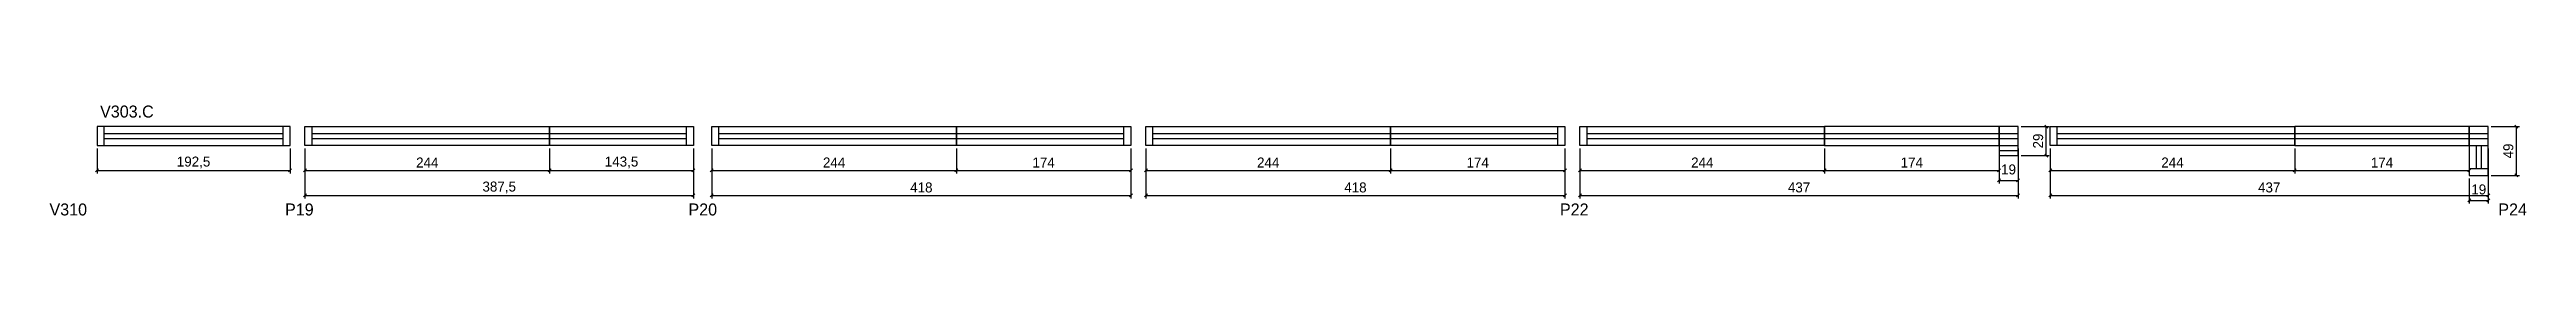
# Model space of a CAD drawing. Extents: x -47 to 2423, y -89 to 21.
import ezdxf
from ezdxf.enums import TextEntityAlignment as Align

# ---------------------------------------------------------------- set-up
doc = ezdxf.new("R2010")
doc.units = 0
for name, color, linetype in [('5', 5, 'Continuous'), ('COTA', 241, 'Continuous'), ('NOMENCLATURA', 7, 'Continuous'), ('Painéis', 200, 'Continuous'), ('SARR_2.2x7', 40, 'Continuous'), ('SARR_EDITAR', 141, 'Continuous')]:
    doc.layers.add(name, color=color, linetype=linetype)
doc.dimstyles.new('PAINEL', dxfattribs={"dimtxt": 10, "dimasz": 3, "dimexe": 3, "dimexo": 3, "dimgap": 3, "dimtad": 1, "dimblk": 'OBLIQUE', "dimblk1": 'OBLIQUE', "dimcen": 2.5, "dimclrd": 4, "dimclre": 4, "dimclrt": 240, "dimazin": 3, "dimtfac": 1, "dimtmove": 0, "dimatfit": 3})

# ---------------------------------------------------------------- blocks, each defined once
blk = doc.blocks.new('_OBLIQUE')
at = {"color": 0, "linetype": 'BYBLOCK'}
blk.add_line((-0.5, -0.5), (0.5, 0.5), dxfattribs=at)

msp = doc.modelspace()

# ---------------------------------------------------------------- linework, layer by layer
at = {"layer": 'Painéis'}
for p, q in [((451.4, -19), (451.4, 0)), ((857.2, -19), (857.2, 0)), ((1290.2, -19), (1290.2, 0)), ((1723.2, -19), (1723.2, 0)), ((1897.2, -19), (1897.2, 0)), ((2192.2, -19), (2192.2, 0)), ((2366.2, -19), (2366.2, 0))]:
    msp.add_line(p, q, dxfattribs=at)
for points in [[(0, 0), (0, -19), (192.5, -19), (192.5, 0), (0, 0)], [(451.4, -19), (207.4, -19), (207.4, 0), (451.4, 0)], [(451.4, 0), (594.9, 0), (594.9, -19), (451.4, -19)], [(857.2, -19), (613.2, -19), (613.2, 0), (857.2, 0)], [(857.2, 0), (1031.2, 0), (1031.2, -19), (857.2, -19)], [(1290.2, -19), (1046.2, -19), (1046.2, 0), (1290.2, 0)], [(1290.2, 0), (1464.2, 0), (1464.2, -19), (1290.2, -19)], [(1723.2, -19), (1479.2, -19), (1479.2, 0), (1723.2, 0)], [(1723.2, -19), (1897.2, -19), (1897.2, 0), (1723.2, 0)], [(1897.2, -29), (1916.2, -29), (1916.2, 0), (1897.2, 0)], [(2192.2, -19), (1948.2, -19), (1948.2, 0), (2192.2, 0)], [(2192.2, -19), (2366.2, -19), (2366.2, 0), (2192.2, 0)], [(2366.2, -49), (2385.2, -49), (2385.2, 0), (2366.2, 0)]]:
    msp.add_lwpolyline(points, close=True, dxfattribs=at)
at = {"layer": 'SARR_2.2x7'}
for p, q in [((7, -19), (7, 0)), ((185.5, -19), (185.5, 0)), ((214.4, -19), (214.4, 0)), ((587.9, -19), (587.9, 0)), ((620.2, -19), (620.2, 0)), ((1024.2, -19), (1024.2, 0)), ((1053.2, -19), (1053.2, 0)), ((1457.2, -19), (1457.2, 0)), ((1486.2, -19), (1486.2, 0)), ((1955.2, -19), (1955.2, 0)), ((7, -7), (185.5, -7)), ((7, -12), (185.5, -12)), ((214.4, -7), (587.9, -7)), ((214.4, -12), (587.9, -12)), ((620.2, -7), (1024.2, -7)), ((620.2, -12), (1024.2, -12)), ((1053.2, -7), (1457.2, -7)), ((1053.2, -12), (1457.2, -12)), ((1486.2, -7), (1916.2, -7)), ((1486.2, -12), (1916.2, -12)), ((1955.2, -7), (2385.2, -7)), ((1955.2, -12), (2385.2, -12)), ((2366.2, -19), (2385.2, -19)), ((2373.2, -19), (2373.2, -42)), ((2378.2, -19), (2378.2, -42)), ((2366.2, -42), (2385.2, -42))]:
    msp.add_line(p, q, dxfattribs=at)
at = {"layer": 'SARR_EDITAR'}
for p, q in [((1897.2, -19), (1916.2, -19)), ((1897.2, -24), (1916.2, -24))]:
    msp.add_line(p, q, dxfattribs=at)

# ---------------------------------------------------------------- texts
at = {"layer": '5'}
msp.add_text('V310', height=12, dxfattribs=at).set_placement((-10, -89), align=Align.RIGHT)
for s, p in [('P19', (187.5, -89)), ('P20', (589.9, -89)), ('P22', (1459.2, -89)), ('P24', (2395.2, -89))]:
    msp.add_text(s, height=12, dxfattribs=at).set_placement(p)
at = {"layer": 'NOMENCLATURA'}
msp.add_text('V303.C', height=12, dxfattribs=at).set_placement((3, 9))

# ---------------------------------------------------------------- dimensions: what is measured, and where the dimension line sits
at = {"layer": 'COTA'}
for base, p1, p2 in [((1944.2, -29), (1916.2, -29), (1916.2, 0)), ((2413.2, -49), (2385.2, -49), (2385.2, 0))]:
    msp.add_linear_dim(base=base, p1=p1, p2=p2, angle=90, dimstyle='PAINEL', dxfattribs=at).render()
for base, p1, p2 in [((0, -44), (0, -19), (192.5, -19)), ((207.4, -44), (207.4, -19), (451.4, -19)), ((207.4, -69), (207.4, -19), (594.9, -19)), ((451.4, -44), (451.4, -19), (594.9, -19)), ((613.2, -44), (613.2, -19), (857.2, -19)), ((613.2, -69), (613.2, -19), (1031.2, -19)), ((857.2, -44), (857.2, -19), (1031.2, -19)), ((1046.2, -44), (1046.2, -19), (1290.2, -19)), ((1046.2, -69), (1046.2, -19), (1464.2, -19)), ((1290.2, -44), (1290.2, -19), (1464.2, -19)), ((1479.2, -44), (1479.2, -19), (1723.2, -19)), ((1479.2, -69), (1479.2, -19), (1916.2, -19)), ((1723.2, -44), (1723.2, -19), (1897.2, -19)), ((1948.2, -44), (1948.2, -19), (2192.2, -19)), ((1948.2, -69), (1948.2, -19), (2385.2, -19)), ((2192.2, -44), (2192.2, -19), (2366.2, -19)), ((1897.2, -54), (1897.2, -29), (1916.2, -29)), ((2366.2, -74), (2366.2, -49), (2385.2, -49))]:
    msp.add_linear_dim(base=base, p1=p1, p2=p2, dimstyle='PAINEL', dxfattribs=at).render()

doc.saveas('drawing.dxf')
